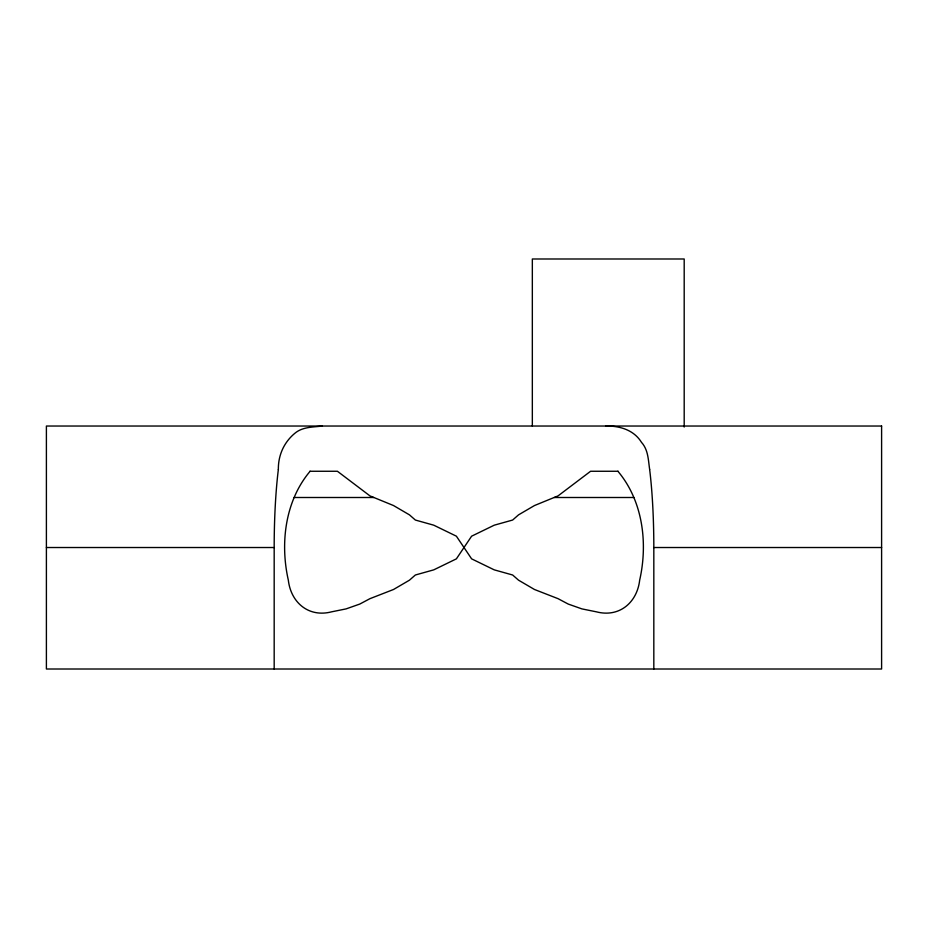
<?xml version="1.0" encoding="UTF-8"?>
<svg xmlns="http://www.w3.org/2000/svg" width="928" height="928" viewBox="0 0 928 928"><rect width="100%" height="100%" fill="white"/><g stroke="black" fill="none" stroke-linecap="round" stroke-linejoin="round"><path stroke-width="1.39" d="M278.354 469.429C278.18 455.323 283.91 442.412 294.756 433.364C302.482 426.741 312.933 427.205 322.422 426.033M310.103 471.262C285.082 500.911 279.978 543.193 288.33 580.174C290.916 602.62 308.757 617.793 331.598 611.83L346.121 608.884L359.762 604.07L369.959 598.664L393.53 589.489L409.468 580.174L415.361 575L433.77 569.85L456.39 558.853L471.61 536.187L494.23 525.19L512.639 520.04L518.532 514.866L534.47 505.551L558.041 495.9L590.591 471.262L618.094 471.262M309.906 471.262L337.409 471.262L369.959 495.9L393.53 505.551L409.468 514.866L415.361 520.04L433.77 525.19L456.39 536.187L471.61 558.853L494.23 569.85L512.639 575L518.532 580.174L534.47 589.489L558.041 598.664L568.238 604.07L581.879 608.884L596.402 611.83C619.243 617.793 637.084 602.62 639.67 580.174C648.022 543.193 642.918 500.911 617.897 471.262M294.176 497.501L373.868 497.501M554.132 497.501L633.824 497.501M46.4 547.52L274.178 547.52A120.721 17.528 90 0 1 278.354 469.44M649.646 469.44A120.721 17.528 90 0 1 653.822 547.52L881.6 547.52M605.578 426.033C619.498 425.743 633.754 429.803 641.468 442.308C648.301 449.836 648.243 459.963 649.646 469.429M684.191 427.054L684.191 258.993L532.336 258.993L532.336 426.033M653.822 547.52L653.822 669.007M274.178 547.52L274.178 669.007M881.6 426.033L46.4 426.033L46.4 669.007L881.6 669.007L881.6 426.033"/></g></svg>
